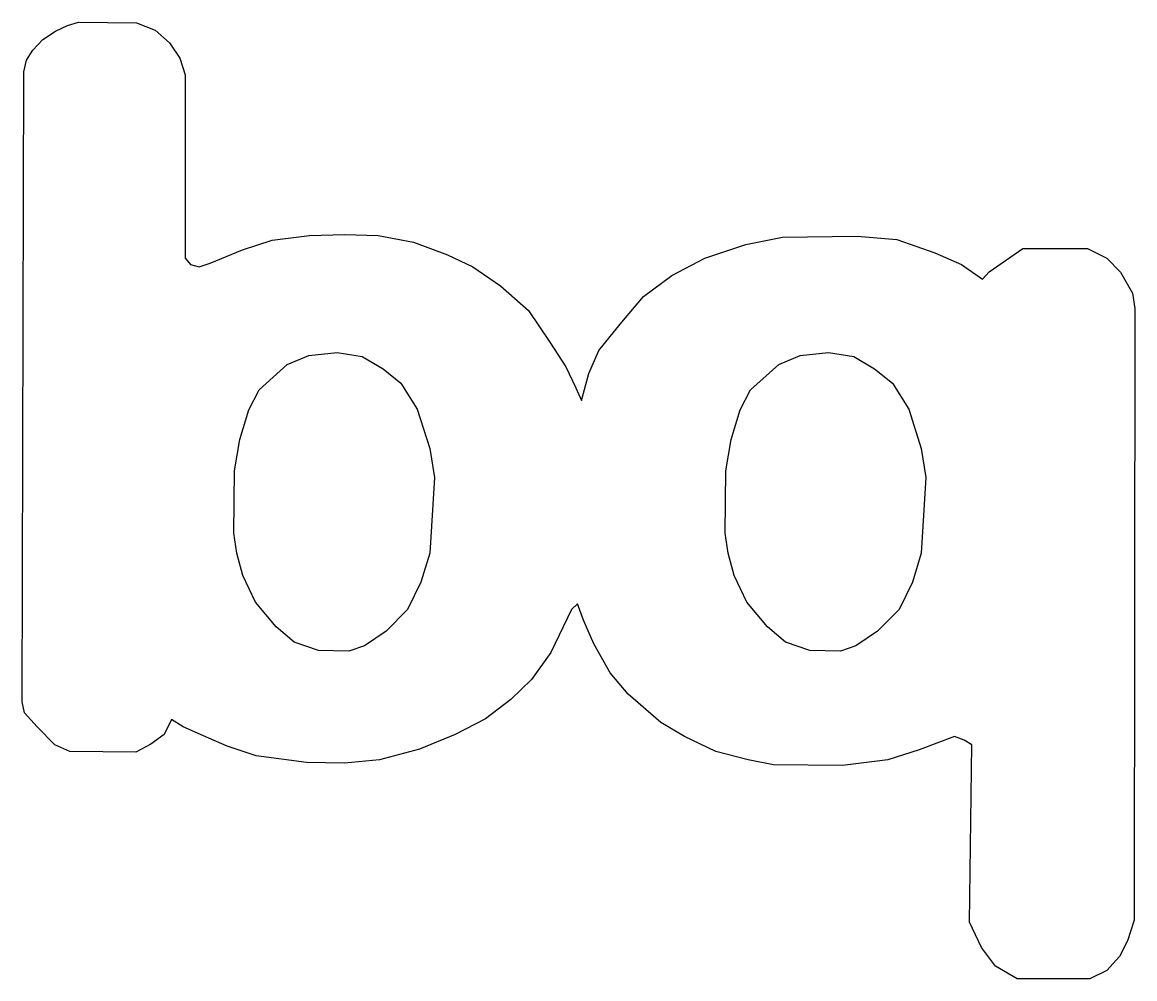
# Model space of a CAD drawing. Header units: millimetres. Extents: x -54 to 53, y -45 to 47.
import ezdxf

# ---------------------------------------------------------------- set-up
doc = ezdxf.new("R2010")
doc.units = ezdxf.units.MM
doc.layers.add('lines', color=7, linetype='CONTINUOUS')

msp = doc.modelspace()

# ---------------------------------------------------------------- linework, layer by layer
at = {"layer": 'lines', "color": 7}
for points in [[(-54.1, -18.05), (-53.96, 42.39), (-53.69, 43.52), (-53.08, 44.48), (-52.12, 45.49), (-50.91, 46.3), (-49.75, 46.85), (-48.7, 47.15), (-43.15, 47.1), (-41.34, 46.4), (-39.98, 45.19), (-38.97, 43.72), (-38.47, 42.11), (-38.47, 24.52), (-37.96, 23.92), (-37.11, 23.67), (-36.05, 24.02), (-32.97, 25.33), (-30.1, 26.24), (-26.52, 26.69), (-23.15, 26.79), (-19.92, 26.69), (-16.54, 26.04), (-13.27, 24.83), (-10.85, 23.67), (-8.18, 21.85), (-5.51, 19.48), (-3.44, 16.46), (-1.93, 14.09), (-0.97, 12.08), (-0.42, 10.87), (0.29, 13.44), (1.25, 15.65), (3.31, 18.17), (5.53, 20.84), (8.25, 22.86), (11.43, 24.52), (15.36, 25.83), (18.89, 26.54), (26.04, 26.64), (29.87, 26.29), (33.5, 25.03), (36.07, 23.92), (38.09, 22.51), (38.74, 23.21), (41.97, 25.43), (48.17, 25.43), (50.03, 24.52), (51.34, 23.16), (52.5, 21.15), (52.7, 19.69), (52.66, -39), (52.02, -41), (51.24, -42.49), (50.03, -43.85), (48.39, -44.63), (41.4, -44.63), (39.33, -43.42), (37.98, -41.64), (36.84, -39.21), (37.05, -22.18), (36.34, -21.75), (35.41, -21.4), (31.99, -22.68), (29, -23.61), (24.65, -24.18), (18.02, -24.11), (15.6, -23.61), (12.47, -22.82), (9.47, -21.4), (7.19, -20.04), (4.06, -17.33), (2.34, -15.27), (0.78, -12.49), (-0.22, -10.21), (-0.79, -8.64), (-1.36, -9.21), (-3.36, -13.34), (-5.21, -15.91), (-7.21, -17.83), (-9.63, -19.69), (-12.55, -21.18), (-15.97, -22.61), (-19.82, -23.61), (-23.17, -23.96), (-26.81, -23.89), (-31.65, -23.25), (-34.43, -22.32), (-36.71, -21.33), (-38.64, -20.47), (-39.78, -19.76), (-40.49, -21.18), (-41.77, -22.11), (-43.2, -22.89), (-49.54, -22.82), (-50.97, -22.18), (-52.68, -20.47), (-53.89, -19.12), (-54.1, -18.05)], [(-33.5, -3.79), (-33.79, -1.87), (-33.72, 4.12), (-33.22, 7.11), (-32.36, 9.96), (-31.36, 11.89), (-28.66, 14.31), (-26.59, 15.17), (-23.88, 15.45), (-21.46, 15.09), (-19.46, 13.88), (-17.75, 12.53), (-16.18, 10.03), (-14.97, 6.26), (-14.54, 3.48), (-14.97, -3.79), (-15.83, -6.57), (-17.11, -9.21), (-19.18, -11.28), (-21.24, -12.7), (-22.74, -13.2), (-25.66, -13.13), (-28.01, -12.35), (-29.73, -10.85), (-31.72, -8.5), (-32.93, -5.93), (-33.5, -3.79)], [(13.68, -3.79), (13.39, -1.87), (13.46, 4.12), (13.96, 7.11), (14.82, 9.96), (15.82, 11.89), (18.52, 14.31), (20.59, 15.17), (23.3, 15.45), (25.72, 15.09), (27.72, 13.88), (29.43, 12.53), (31, 10.03), (32.21, 6.26), (32.64, 3.48), (32.21, -3.79), (31.35, -6.57), (30.07, -9.21), (28, -11.28), (25.94, -12.7), (24.44, -13.2), (21.52, -13.13), (19.16, -12.35), (17.45, -10.85), (15.46, -8.5), (14.25, -5.93), (13.68, -3.79)]]:
    msp.add_lwpolyline(points, dxfattribs=at)

doc.saveas('drawing.dxf')
